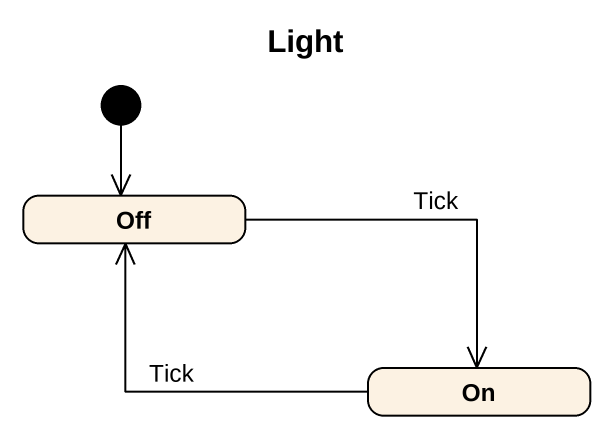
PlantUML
@startuml
title Light
hide empty description
state Off
state "On" as On_
[*] --> Off
Off -right-> On_ : Tick
On_ -left-> Off : Tick
@enduml
